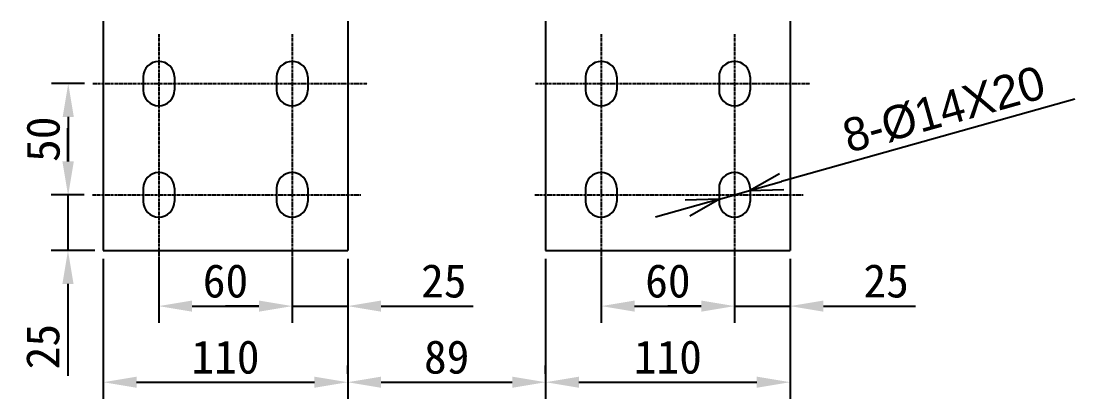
# Model space of a CAD drawing. Header units: millimetres. Extents: x 574498 to 1170950, y -60215 to -53982.
# Drawn here: x 580549.2 to 581023.2, y -56946.9 to -56777 of the extents above; entities that cross this region are included whole.
import ezdxf

# ---------------------------------------------------------------- set-up
doc = ezdxf.new("R2010")
doc.units = ezdxf.units.MM
doc.linetypes.add('CENTER', pattern=[2, 1.25, -0.25, 0.25, -0.25])
doc.styles.get("Standard").update_dxf_attribs({"font": ''})
doc.styles.add('Style-ENGINEERING', font='ENGINEERING.shx')
doc.styles.get('Standard').set_extended_font_data('NSimSun')
doc.dimstyles.get("Standard").update_dxf_attribs({"dimtxt": 0.25, "dimasz": 0.25, "dimexe": 0.125, "dimexo": 0.125, "dimgap": 0.125, "dimtad": 1, "dimdec": 4, "dimzin": 2, "dimdsep": 46, "dimtxsty": 'Style-ENGINEERING', "dimblk": 'TerminatorOpen', "dimcen": 0, "dimadec": 4, "dimazin": 3, "dimtfac": 1, "dimtdec": 4, "dimtofl": 0, "dimtmove": 0, "dimatfit": 3, "dimfxl": 0.125, "dimfrac": 2, "dimtolj": 1, "dimtzin": 2, "dimarcsym": 0})
doc.dimstyles.new('STANDARD$0', dxfattribs={"dimtxt": 5, "dimasz": 5, "dimexe": 2.5, "dimexo": 0, "dimgap": 1.25, "dimtad": 1, "dimdec": 4, "dimzin": 0, "dimdsep": 46, "dimtxsty": 'Standard', "dimcen": 0, "dimadec": 0, "dimazin": 0, "dimtfac": 0.514286, "dimtdec": 4, "dimtix": 1, "dimtmove": 0, "dimatfit": 3, "dimfxl": 1, "dimtolj": 1, "dimtzin": 0, "dimarcsym": 0})

# ---------------------------------------------------------------- blocks, each defined once
blk = doc.blocks.new('*D390')
at = {"color": 0, "lineweight": -2}
for p, q in [((580611.12, -56883.88), (580611.12, -56912.64)), ((580671.12, -56883.88), (580671.12, -56912.64)), ((580626.12, -56905.14), (580656.12, -56905.14))]:
    blk.add_line(p, q, dxfattribs=at)
at = {"color": 0}
for points in [[(580626.12, -56902.64), (580626.12, -56907.64), (580611.12, -56905.14)], [(580656.12, -56907.64), (580656.12, -56902.64), (580671.12, -56905.14)]]:
    blk.add_solid(points, dxfattribs=at)
at = {"layer": 'Defpoints', "color": 0}
for p in [(580611.12, -56880.13), (580671.12, -56880.13), (580671.12, -56905.14)]:
    blk.add_point(p, dxfattribs=at)
at = {"color": 0, "insert": (580641.12, -56893.89), "char_height": 15, "attachment_point": 5}
blk.add_mtext('\\A1;60', dxfattribs=at)
blk = doc.blocks.new('*D391')
at = {"color": 0, "lineweight": -2}
for p, q in [((580586.12, -56883.88), (580586.12, -56946.85)), ((580696.12, -56883.88), (580696.12, -56946.85)), ((580601.12, -56939.35), (580681.12, -56939.35))]:
    blk.add_line(p, q, dxfattribs=at)
at = {"color": 0}
for points in [[(580601.12, -56936.85), (580601.12, -56941.85), (580586.12, -56939.35)], [(580681.12, -56941.85), (580681.12, -56936.85), (580696.12, -56939.35)]]:
    blk.add_solid(points, dxfattribs=at)
at = {"layer": 'Defpoints', "color": 0}
for p in [(580586.12, -56880.13), (580696.12, -56880.13), (580696.12, -56939.35)]:
    blk.add_point(p, dxfattribs=at)
at = {"color": 0, "insert": (580641.12, -56928.1), "char_height": 15, "attachment_point": 5}
blk.add_mtext('\\A1;110', dxfattribs=at)
blk = doc.blocks.new('*D392')
at = {"color": 0, "lineweight": -2}
for p, q in [((580570.25, -56840.13), (580570.25, -56825.13)), ((580577.58, -56855.13), (580562.75, -56855.13)), ((580570.25, -56855.13), (580570.25, -56880.13)), ((580582.37, -56880.13), (580562.75, -56880.13)), ((580570.25, -56895.13), (580570.25, -56936.55))]:
    blk.add_line(p, q, dxfattribs=at)
at = {"color": 0}
for points in [[(580567.75, -56840.13), (580572.75, -56840.13), (580570.25, -56855.13)], [(580572.75, -56895.13), (580567.75, -56895.13), (580570.25, -56880.13)]]:
    blk.add_solid(points, dxfattribs=at)
at = {"layer": 'Defpoints', "color": 0}
for p in [(580581.33, -56855.13), (580570.25, -56880.13), (580586.12, -56880.13)]:
    blk.add_point(p, dxfattribs=at)
at = {"color": 0, "insert": (580559, -56923.34), "char_height": 15, "attachment_point": 5, "rotation": 90}
blk.add_mtext('\\A1;25', dxfattribs=at)
blk = doc.blocks.new('*D393')
at = {"color": 0, "lineweight": -2}
for p, q in [((580577.76, -56805.13), (580562.88, -56805.13)), ((580570.38, -56820.13), (580570.38, -56840.13)), ((580571.11, -56855.13), (580562.88, -56855.13))]:
    blk.add_line(p, q, dxfattribs=at)
at = {"color": 0}
for points in [[(580572.88, -56820.13), (580567.88, -56820.13), (580570.38, -56805.13)], [(580567.88, -56840.13), (580572.88, -56840.13), (580570.38, -56855.13)]]:
    blk.add_solid(points, dxfattribs=at)
at = {"layer": 'Defpoints', "color": 0}
for p in [(580581.51, -56805.13), (580570.38, -56855.13), (580574.86, -56855.13)]:
    blk.add_point(p, dxfattribs=at)
at = {"color": 0, "insert": (580559.13, -56830.13), "char_height": 15, "attachment_point": 5, "rotation": 90}
blk.add_mtext('\\A1;50', dxfattribs=at)
blk = doc.blocks.new('*D394')
at = {"color": 0, "lineweight": -2}
for p, q in [((580671.12, -56883.88), (580671.12, -56912.64)), ((580696.12, -56883.88), (580696.12, -56912.64)), ((580656.12, -56905.14), (580641.12, -56905.14)), ((580671.12, -56905.14), (580696.12, -56905.14)), ((580711.12, -56905.14), (580752.53, -56905.14))]:
    blk.add_line(p, q, dxfattribs=at)
at = {"color": 0}
for points in [[(580656.12, -56907.64), (580656.12, -56902.64), (580671.12, -56905.14)], [(580711.12, -56902.64), (580711.12, -56907.64), (580696.12, -56905.14)]]:
    blk.add_solid(points, dxfattribs=at)
at = {"layer": 'Defpoints', "color": 0}
for p in [(580671.12, -56880.13), (580696.12, -56880.13), (580696.12, -56905.14)]:
    blk.add_point(p, dxfattribs=at)
at = {"color": 0, "insert": (580739.32, -56893.89), "char_height": 15, "attachment_point": 5}
blk.add_mtext('\\A1;25', dxfattribs=at)
blk = doc.blocks.new('*D395')
at = {"color": 0, "lineweight": -2}
for p, q in [((580870.12, -56883.88), (580870.12, -56912.64)), ((580895.12, -56883.88), (580895.12, -56912.64)), ((580855.12, -56905.14), (580840.12, -56905.14)), ((580870.12, -56905.14), (580895.12, -56905.14)), ((580910.12, -56905.14), (580951.53, -56905.14))]:
    blk.add_line(p, q, dxfattribs=at)
at = {"color": 0}
for points in [[(580855.12, -56907.64), (580855.12, -56902.64), (580870.12, -56905.14)], [(580910.12, -56902.64), (580910.12, -56907.64), (580895.12, -56905.14)]]:
    blk.add_solid(points, dxfattribs=at)
at = {"layer": 'Defpoints', "color": 0}
for p in [(580870.12, -56880.13), (580895.12, -56880.13), (580895.12, -56905.14)]:
    blk.add_point(p, dxfattribs=at)
at = {"color": 0, "insert": (580938.32, -56893.89), "char_height": 15, "attachment_point": 5}
blk.add_mtext('\\A1;25', dxfattribs=at)
blk = doc.blocks.new('*D396')
at = {"color": 0, "lineweight": -2}
for p, q in [((580785.12, -56883.88), (580785.12, -56946.85)), ((580895.12, -56883.88), (580895.12, -56946.85)), ((580800.12, -56939.35), (580880.12, -56939.35))]:
    blk.add_line(p, q, dxfattribs=at)
at = {"color": 0}
for points in [[(580800.12, -56936.85), (580800.12, -56941.85), (580785.12, -56939.35)], [(580880.12, -56941.85), (580880.12, -56936.85), (580895.12, -56939.35)]]:
    blk.add_solid(points, dxfattribs=at)
at = {"layer": 'Defpoints', "color": 0}
for p in [(580785.12, -56880.13), (580895.12, -56880.13), (580895.12, -56939.35)]:
    blk.add_point(p, dxfattribs=at)
at = {"color": 0, "insert": (580840.12, -56928.1), "char_height": 15, "attachment_point": 5}
blk.add_mtext('\\A1;110', dxfattribs=at)
blk = doc.blocks.new('*D397')
at = {"color": 0, "lineweight": -2}
for p, q in [((580810.12, -56883.88), (580810.12, -56912.64)), ((580870.12, -56883.88), (580870.12, -56912.64)), ((580825.12, -56905.14), (580855.12, -56905.14))]:
    blk.add_line(p, q, dxfattribs=at)
at = {"color": 0}
for points in [[(580825.12, -56902.64), (580825.12, -56907.64), (580810.12, -56905.14)], [(580855.12, -56907.64), (580855.12, -56902.64), (580870.12, -56905.14)]]:
    blk.add_solid(points, dxfattribs=at)
at = {"layer": 'Defpoints', "color": 0}
for p in [(580810.12, -56880.13), (580870.12, -56880.13), (580870.12, -56905.14)]:
    blk.add_point(p, dxfattribs=at)
at = {"color": 0, "insert": (580840.12, -56893.89), "char_height": 15, "attachment_point": 5}
blk.add_mtext('\\A1;60', dxfattribs=at)
blk = doc.blocks.new('TerminatorOpen')
at = {"color": 0, "linetype": 'Continuous', "lineweight": -2}
for q in [(-1, 0.25), (-1, 0), (-1, -0.25)]:
    blk.add_line((0, 0), q, dxfattribs=at)
blk = doc.blocks.new('*D398')
at = {"color": 0, "lineweight": -2}
for p, q in [((581023.22, -56812.06), (580891.29, -56849.17)), ((580863.38, -56857.03), (580876.85, -56853.23)), ((580848.94, -56861.09), (580834.5, -56865.15))]:
    blk.add_line(p, q, dxfattribs=at)
at = {"layer": 'Defpoints', "color": 0}
for p in [(580876.85, -56853.23), (580863.38, -56857.03)]:
    blk.add_point(p, dxfattribs=at)
at = {"color": 0, "lineweight": -2, "xscale": 15, "yscale": 15, "zscale": 15}
for p, rotation in [((580876.85, -56853.23), 195.7119686435715), ((580863.38, -56857.03), 15.71196864357152)]:
    blk.add_blockref('TerminatorOpen', p, dxfattribs=dict(at, rotation=rotation))
at = {"color": 0, "insert": (580964.34, -56816.77), "char_height": 15, "attachment_point": 5, "rotation": 15.712, "style": 'Style-ENGINEERING'}
blk.add_mtext('\\A1;8-%%c14{\\fArial|b0|i0|c0|p32;X20}', dxfattribs=at)
blk = doc.blocks.new('*D399')
at = {"color": 0, "lineweight": -2}
for p, q in [((580696.12, -56935.6), (580696.12, -56931.85)), ((580785.12, -56935.6), (580785.12, -56931.85)), ((580711.12, -56939.35), (580770.12, -56939.35))]:
    blk.add_line(p, q, dxfattribs=at)
at = {"color": 0}
for points in [[(580711.12, -56936.85), (580711.12, -56941.85), (580696.12, -56939.35)], [(580770.12, -56941.85), (580770.12, -56936.85), (580785.12, -56939.35)]]:
    blk.add_solid(points, dxfattribs=at)
at = {"layer": 'Defpoints', "color": 0}
for p in [(580696.12, -56939.35), (580785.12, -56939.35), (580785.12, -56939.35)]:
    blk.add_point(p, dxfattribs=at)
at = {"color": 0, "insert": (580740.62, -56928.1), "char_height": 15, "attachment_point": 5}
blk.add_mtext('\\A1;89', dxfattribs=at)

msp = doc.modelspace()

# ---------------------------------------------------------------- linework, layer by layer
for p, q in [((580586.11505, -56777.02621), (580586.11505, -56880.13037)), ((580696.11505, -56777.02621), (580696.11505, -56880.13037)), ((580785.11505, -56777.02621), (580785.11505, -56880.13037)), ((580895.11505, -56777.02621), (580895.11505, -56880.13037)), ((580604.11505, -56802.13037), (580604.11505, -56808.13037)), ((580618.11505, -56802.13037), (580618.11505, -56808.13037)), ((580664.11505, -56802.13037), (580664.11505, -56808.13037)), ((580678.11505, -56802.13037), (580678.11505, -56808.13037)), ((580803.11505, -56802.13037), (580803.11505, -56808.13037)), ((580817.11505, -56802.13037), (580817.11505, -56808.13037)), ((580863.11505, -56802.13037), (580863.11505, -56808.13037)), ((580877.11505, -56802.13037), (580877.11505, -56808.13037)), ((580604.11505, -56852.13037), (580604.11505, -56858.13037)), ((580618.11505, -56852.13037), (580618.11505, -56858.13037)), ((580664.11505, -56852.13037), (580664.11505, -56858.13037)), ((580678.11505, -56852.13037), (580678.11505, -56858.13037)), ((580803.11505, -56852.13037), (580803.11505, -56858.13037)), ((580817.11505, -56852.13037), (580817.11505, -56858.13037)), ((580863.11505, -56852.13037), (580863.11505, -56858.13037)), ((580877.11505, -56852.13037), (580877.11505, -56858.13037)), ((580586.11505, -56880.13037), (580696.11505, -56880.13037)), ((580785.11505, -56880.13037), (580895.11505, -56880.13037))]:
    msp.add_line(p, q)
at = {"color": 1, "linetype": 'CENTER'}
for p, q in [((580611.11505, -56782.92472), (580611.11505, -56884.8222)), ((580671.11505, -56782.92472), (580671.11505, -56884.8222)), ((580810.11505, -56782.92472), (580810.11505, -56884.8222)), ((580870.11505, -56782.92472), (580870.11505, -56884.8222)), ((580581.50999, -56805.13037), (580705.03392, -56805.13037)), ((580780.50999, -56805.13037), (580904.03392, -56805.13037)), ((580581.33349, -56855.13037), (580701.93006, -56855.13037)), ((580780.33349, -56855.13037), (580900.93006, -56855.13037))]:
    msp.add_line(p, q, dxfattribs=at)
for centre, start, end in [((580611.11505, -56802.13037), 0, 180), ((580671.11505, -56802.13037), 0, 180), ((580810.11505, -56802.13037), 0, 180), ((580870.11505, -56802.13037), 0, 180), ((580611.11505, -56808.13037), 180, 0), ((580671.11505, -56808.13037), 180, 0), ((580810.11505, -56808.13037), 180, 0), ((580870.11505, -56808.13037), 180, 0), ((580611.11505, -56852.13037), 0, 180), ((580671.11505, -56852.13037), 0, 180), ((580810.11505, -56852.13037), 0, 180), ((580870.11505, -56852.13037), 0, 180), ((580611.11505, -56858.13037), 180, 0), ((580671.11505, -56858.13037), 180, 0), ((580810.11505, -56858.13037), 180, 0), ((580870.11505, -56858.13037), 180, 0)]:
    msp.add_arc(centre, 7, start, end)

# ---------------------------------------------------------------- dimensions: what is measured, and where the dimension line sits
dim = msp.add_diameter_dim_2p(p1=(580863.3766, -56857.02598), p2=(580876.8535, -56853.23476), text='8-%%c14{\\fArial|b0|i0|c0|p32;X20}', dimstyle='Standard', override={"dimscale": 6, "dimtxt": 2.5, "dimasz": 2.5, "dimexe": 1.25, "dimexo": 0.625, "dimgap": 0.625, "dimtad": 1, "dimtih": 0, "dimtoh": 0, "dimzin": 8, "dimlunit": 6, "dimcen": 2.5, "dimtofl": 1})
dim.commit()
dim.dimension.update_dxf_attribs({"geometry": '*D398', "text_midpoint": (580967.42615, -56827.75552), "dimtype": 163})
for base, p1, p2, picture, middle in [((580570.3788, -56855.13037), (580581.50999, -56805.13037), (580574.85645, -56855.13037), '*D393', (580559.1288, -56830.13037)), ((580570.25442, -56880.13037), (580581.33349, -56855.13037), (580586.11505, -56880.13037), '*D392', (580559.00442, -56923.3387))]:
    dim = msp.add_linear_dim(base=base, p1=p1, p2=p2, angle=90, dimstyle='STANDARD$0', override={"dimscale": 6, "dimtxt": 2.5, "dimasz": 2.5, "dimexe": 1.25, "dimexo": 0.625, "dimgap": 0.625, "dimzin": 8, "dimlunit": 6, "dimcen": 2.5, "dimtfac": 1, "dimtix": 0})
    dim.commit()
    dim.dimension.update_dxf_attribs({"geometry": picture, "text_midpoint": middle})
for base, p1, p2, picture, middle in [((580696.11505, -56939.35112), (580586.11505, -56880.13037), (580696.11505, -56880.13037), '*D391', (580641.11505, -56928.10112)), ((580671.11505, -56905.14464), (580611.11505, -56880.13037), (580671.11505, -56880.13037), '*D390', (580641.11505, -56893.89464)), ((580696.11505, -56905.14464), (580671.11505, -56880.13037), (580696.11505, -56880.13037), '*D394', (580739.32338, -56893.89464)), ((580895.11505, -56939.35112), (580785.11505, -56880.13037), (580895.11505, -56880.13037), '*D396', (580840.11505, -56928.10112)), ((580870.11505, -56905.14464), (580810.11505, -56880.13037), (580870.11505, -56880.13037), '*D397', (580840.11505, -56893.89464)), ((580895.11505, -56905.14464), (580870.11505, -56880.13037), (580895.11505, -56880.13037), '*D395', (580938.32338, -56893.89464)), ((580785.11505, -56939.35112), (580696.11505, -56939.35112), (580785.11505, -56939.35112), '*D399', (580740.61505, -56928.10112))]:
    dim = msp.add_linear_dim(base=base, p1=p1, p2=p2, dimstyle='STANDARD$0', override={"dimscale": 6, "dimtxt": 2.5, "dimasz": 2.5, "dimexe": 1.25, "dimexo": 0.625, "dimgap": 0.625, "dimzin": 8, "dimlunit": 6, "dimcen": 2.5, "dimtfac": 1, "dimtix": 0})
    dim.commit()
    dim.dimension.update_dxf_attribs({"geometry": picture, "text_midpoint": middle})

doc.saveas('drawing.dxf')
